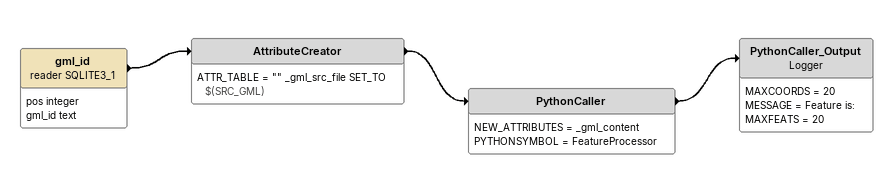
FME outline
gml_id (reader SQLITE3_1)
    attributes: pos integer, gml_id text
    -> AttributeCreator
AttributeCreator
    ATTR_TABLE = "" _gml_src_file SET_TO $(SRC_GML)
    -> PythonCaller
PythonCaller
    NEW_ATTRIBUTES = _gml_content
    PYTHONSYMBOL = FeatureProcessor
    -> PythonCaller_Output
PythonCaller_Output: Logger
    MAXCOORDS = 20
    MESSAGE = Feature is:
    MAXFEATS = 20
